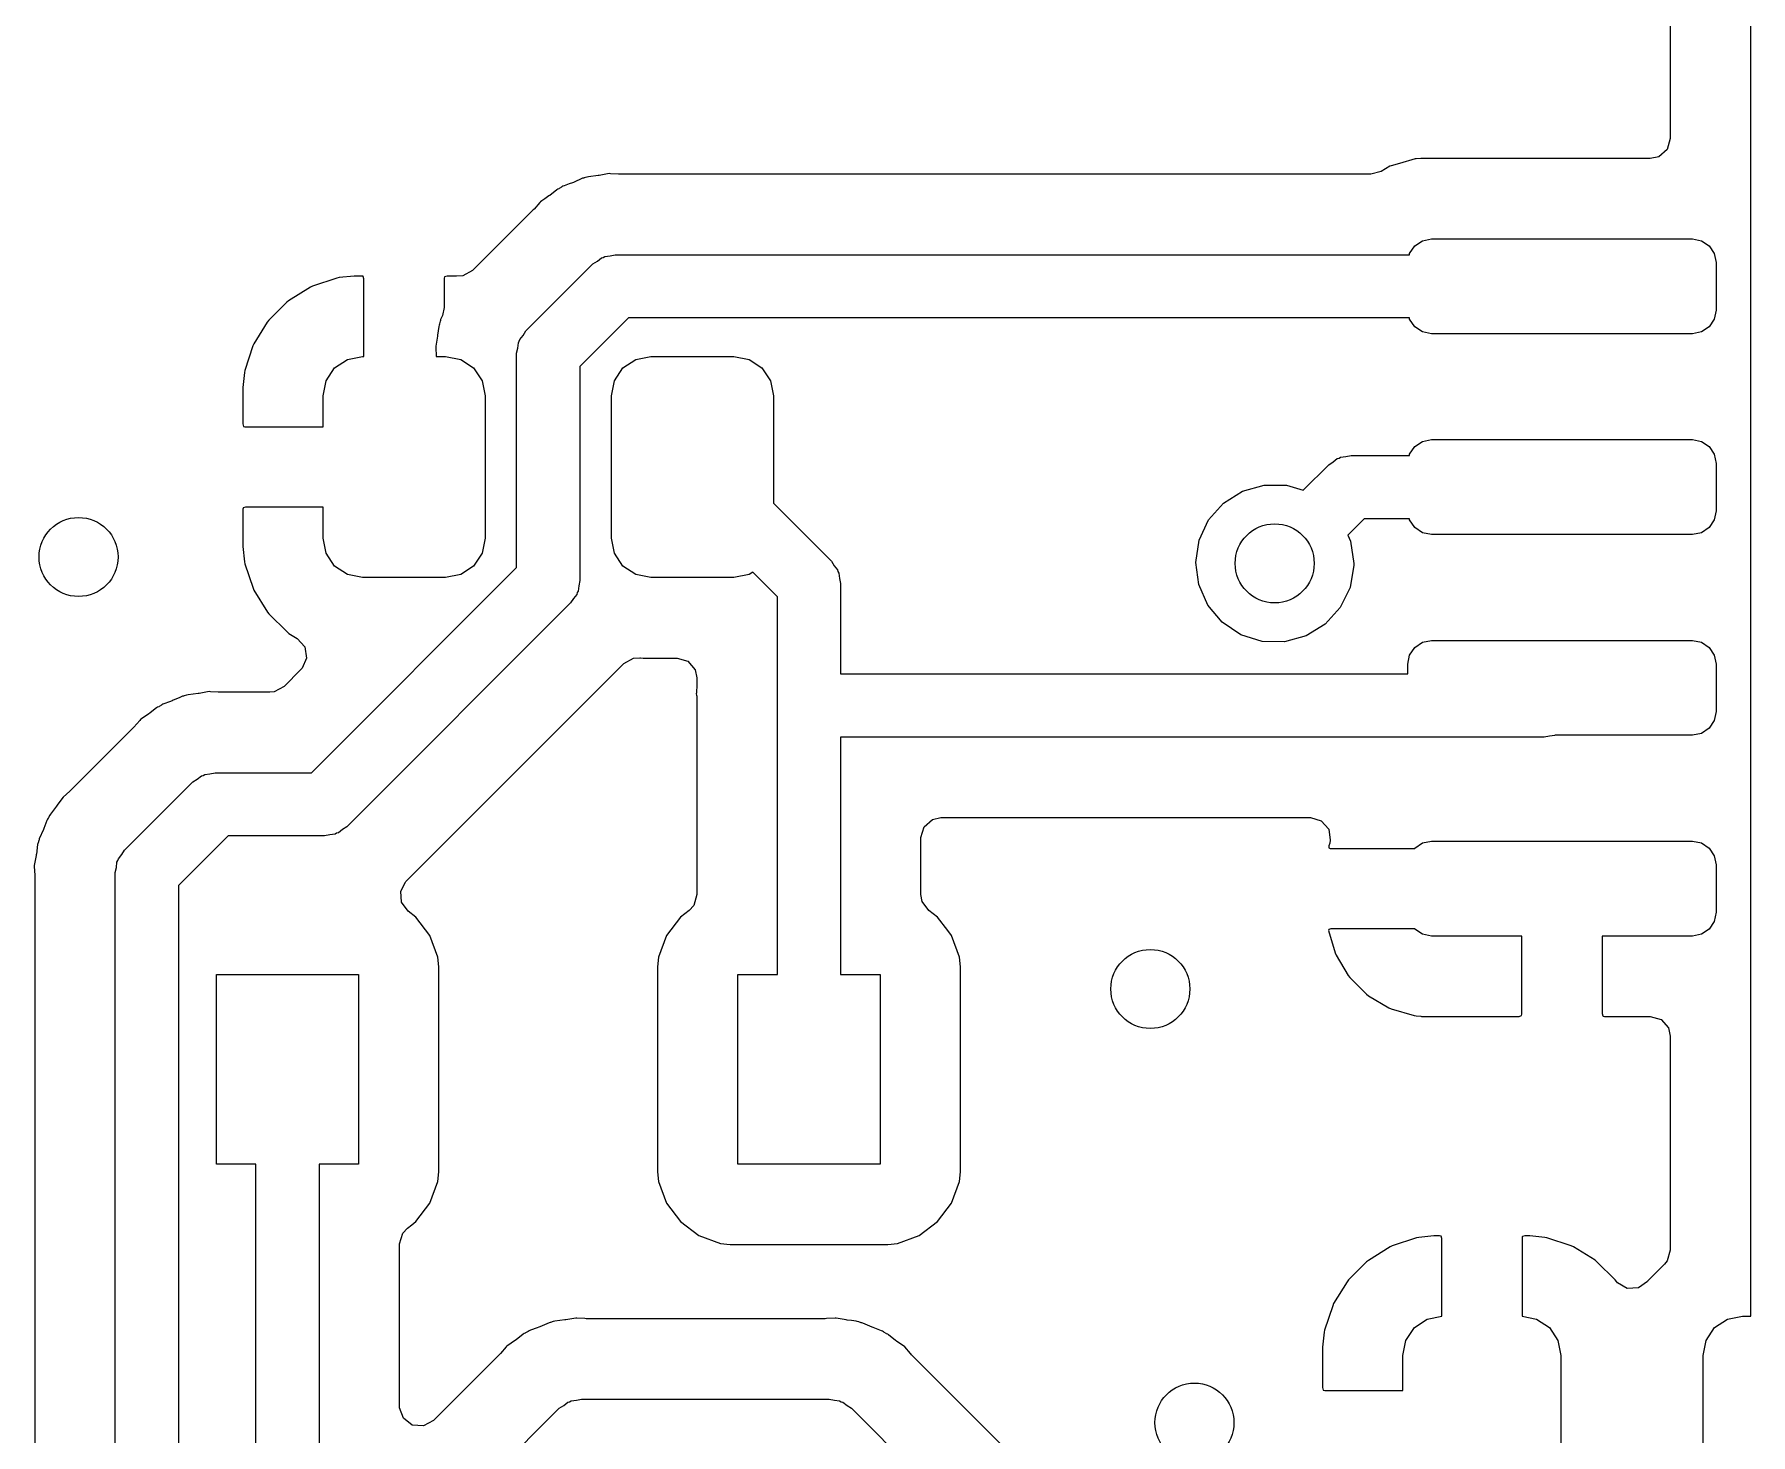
# Model space of a CAD drawing. Extents: x 63 to 234, y -148 to -41.
# Drawn here: x 169.47 to 180.33, y -81.31 to -72.45 of the extents above; entities that cross this region are included whole.
import ezdxf

# ---------------------------------------------------------------- set-up
doc = ezdxf.new("R2010")
doc.units = 0
doc.layers.add('BLACK', color=7, linetype='CONTINUOUS')

msp = doc.modelspace()

# ---------------------------------------------------------------- linework, layer by layer
at = {"layer": 'BLACK', "linetype": 'CONTINUOUS'}
for p, q in [((180.329, -80.555), (180.329, -69.559)), ((179.82, -69.9761), (179.82, -73.1065)), ((179.8, -73.1746), (179.747, -73.2211)), ((179.82, -73.1065), (179.8, -73.1746)), ((178.046, -73.2819), (177.99, -73.315)), ((178.054, -73.2796), (178.046, -73.2819)), ((178.106, -73.2645), (178.054, -73.2796)), ((178.054, -73.2796), (178.054, -73.2796)), ((178.206, -73.2354), (178.106, -73.2645)), ((178.213, -73.2349), (178.206, -73.2354)), ((178.241, -73.2327), (178.213, -73.2349)), ((178.213, -73.2349), (178.213, -73.2349)), ((178.243, -73.2325), (178.241, -73.2327)), ((178.241, -73.2327), (178.241, -73.2327)), ((179.694, -73.2325), (178.243, -73.2325)), ((179.747, -73.2211), (179.694, -73.2325)), ((172.804, -73.4141), (172.79, -73.4223)), ((172.807, -73.4128), (172.804, -73.4141)), ((172.813, -73.4085), (172.807, -73.4128)), ((172.82, -73.4058), (172.813, -73.4085)), ((172.853, -73.3936), (172.82, -73.4058)), ((172.82, -73.4058), (172.82, -73.4058)), ((172.873, -73.3859), (172.853, -73.3936)), ((172.879, -73.3834), (172.873, -73.3859)), ((172.937, -73.3578), (172.879, -73.3834)), ((172.945, -73.3565), (172.937, -73.3578)), ((172.947, -73.3557), (172.945, -73.3565)), ((172.964, -73.3512), (172.947, -73.3557)), ((172.966, -73.3506), (172.964, -73.3512)), ((172.974, -73.3479), (172.966, -73.3506)), ((173.037, -73.3402), (172.974, -73.3479)), ((173.043, -73.3393), (173.037, -73.3402)), ((173.106, -73.3283), (173.043, -73.3393)), ((173.114, -73.3288), (173.106, -73.3283)), ((173.164, -73.3322), (173.114, -73.3288)), ((173.114, -73.3288), (173.114, -73.3288)), ((173.173, -73.3325), (173.164, -73.3322)), ((177.926, -73.3325), (173.173, -73.3325)), ((177.99, -73.315), (177.926, -73.3325)), ((172.667, -73.5113), (172.63, -73.5522)), ((172.672, -73.5056), (172.667, -73.5113)), ((172.667, -73.5113), (172.667, -73.5113)), ((172.679, -73.5008), (172.672, -73.5056)), ((172.698, -73.4875), (172.679, -73.5008)), ((172.724, -73.4695), (172.698, -73.4875)), ((172.73, -73.4656), (172.724, -73.4695)), ((172.774, -73.4313), (172.73, -73.4656)), ((172.78, -73.4267), (172.774, -73.4313)), ((172.774, -73.4313), (172.774, -73.4313)), ((172.787, -73.4236), (172.78, -73.4267)), ((172.79, -73.4223), (172.787, -73.4236)), ((172.625, -73.5574), (172.241, -73.9417)), ((172.63, -73.5522), (172.625, -73.5574)), ((178.253, -73.7524), (178.31, -73.741)), ((178.31, -73.741), (179.96, -73.741)), ((179.96, -73.741), (180.017, -73.7524)), ((173.068, -73.8582), (173.078, -73.8521)), ((173.078, -73.8521), (173.111, -73.8484)), ((173.111, -73.8484), (173.144, -73.841)), ((173.144, -73.841), (178.17, -73.841)), ((178.17, -73.841), (178.171, -73.8336)), ((178.171, -73.8336), (178.204, -73.7849)), ((178.204, -73.7849), (178.253, -73.7524)), ((180.017, -73.7524), (180.066, -73.7849)), ((180.066, -73.7849), (180.099, -73.8336)), ((180.099, -73.8336), (180.11, -73.891)), ((172.241, -73.9417), (172.179, -73.9757)), ((172.579, -74.3233), (173.003, -73.8993)), ((173.003, -73.8993), (173.031, -73.8816)), ((173.031, -73.8816), (173.057, -73.8608)), ((173.057, -73.8608), (173.068, -73.8582)), ((180.11, -73.891), (180.11, -74.191)), ((171.215, -74.0468), (171.077, -74.1321)), ((171.228, -74.0406), (171.215, -74.0468)), ((171.382, -73.9891), (171.228, -74.0406)), ((171.396, -73.9863), (171.382, -73.9891)), ((171.491, -73.9763), (171.396, -73.9863)), ((171.498, -73.976), (171.491, -73.9763)), ((171.54, -73.976), (171.498, -73.976)), ((171.548, -73.9777), (171.54, -73.976)), ((171.549, -73.9789), (171.548, -73.9777)), ((171.553, -73.9941), (171.549, -73.9789)), ((171.553, -74.484), (171.553, -73.9941)), ((172.063, -73.9819), (172.061, -73.9895)), ((172.061, -73.9895), (172.061, -74.1743)), ((172.064, -73.9805), (172.063, -73.9819)), ((172.08, -73.976), (172.064, -73.9805)), ((172.117, -73.976), (172.08, -73.976)), ((172.124, -73.9763), (172.117, -73.976)), ((172.139, -73.9779), (172.124, -73.9763)), ((172.179, -73.9757), (172.139, -73.9779)), ((171.066, -74.1411), (170.951, -74.2558)), ((171.077, -74.1321), (171.066, -74.1411)), ((172.061, -74.1743), (172.05, -74.2261)), ((170.942, -74.2672), (170.857, -74.4052)), ((170.951, -74.2558), (170.942, -74.2672)), ((172.029, -74.2873), (172.028, -74.2948)), ((172.031, -74.2802), (172.029, -74.2873)), ((172.032, -74.2776), (172.031, -74.2802)), ((172.037, -74.2613), (172.032, -74.2776)), ((172.038, -74.2588), (172.037, -74.2613)), ((172.039, -74.2513), (172.038, -74.2588)), ((172.043, -74.2423), (172.039, -74.2513)), ((172.05, -74.2261), (172.043, -74.2423)), ((173.227, -74.241), (172.92, -74.5476)), ((178.17, -74.241), (173.227, -74.241)), ((178.171, -74.2484), (178.17, -74.241)), ((178.204, -74.2971), (178.171, -74.2484)), ((180.099, -74.2484), (180.066, -74.2971)), ((180.11, -74.191), (180.099, -74.2484)), ((172.019, -74.3571), (172.008, -74.4199)), ((172.02, -74.3506), (172.019, -74.3571)), ((172.028, -74.2948), (172.02, -74.3506)), ((172.028, -74.2948), (172.028, -74.2948)), ((172.531, -74.3987), (172.537, -74.3889)), ((172.537, -74.3889), (172.54, -74.3777)), ((172.54, -74.3777), (172.561, -74.3516)), ((172.561, -74.3516), (172.579, -74.3233)), ((178.253, -74.3296), (178.204, -74.2971)), ((178.31, -74.341), (178.253, -74.3296)), ((179.96, -74.341), (178.31, -74.341)), ((180.017, -74.3296), (179.96, -74.341)), ((180.066, -74.2971), (180.017, -74.3296)), ((170.851, -74.4184), (170.8, -74.5727)), ((170.857, -74.4052), (170.851, -74.4184)), ((171.368, -74.5572), (171.449, -74.503)), ((171.449, -74.503), (171.545, -74.484)), ((171.545, -74.484), (171.553, -74.484)), ((172.008, -74.4199), (172.008, -74.4275)), ((172.008, -74.4275), (172.008, -74.4275)), ((172.008, -74.4275), (172.011, -74.4822)), ((172.011, -74.4822), (172.011, -74.484)), ((172.011, -74.484), (172.07, -74.484)), ((172.07, -74.484), (172.166, -74.503)), ((172.166, -74.503), (172.247, -74.5572)), ((172.52, -74.4644), (172.527, -74.4319)), ((172.52, -75.8197), (172.52, -74.4644)), ((172.527, -74.4319), (172.531, -74.3987)), ((173.193, -74.5572), (173.274, -74.503)), ((173.274, -74.503), (173.37, -74.484)), ((173.37, -74.484), (173.895, -74.484)), ((173.895, -74.484), (173.991, -74.503)), ((173.991, -74.503), (174.072, -74.5572)), ((170.797, -74.5861), (170.787, -74.6804)), ((170.8, -74.5727), (170.797, -74.5861)), ((171.314, -74.6383), (171.368, -74.5572)), ((172.247, -74.5572), (172.301, -74.6383)), ((172.92, -74.5476), (172.92, -75.9029)), ((173.139, -74.6383), (173.193, -74.5572)), ((174.072, -74.5572), (174.126, -74.6383)), ((170.787, -74.6804), (170.787, -74.6869)), ((170.787, -74.6869), (170.787, -74.9119)), ((171.295, -74.734), (171.314, -74.6383)), ((172.301, -74.6383), (172.32, -74.734)), ((173.12, -74.734), (173.139, -74.6383)), ((174.126, -74.6383), (174.145, -74.734)), ((171.295, -74.93), (171.295, -74.734)), ((172.32, -74.734), (172.32, -75.634)), ((173.12, -75.634), (173.12, -74.734)), ((174.145, -74.734), (174.145, -75.4137)), ((170.787, -74.9119), (170.791, -74.9271)), ((170.791, -74.9271), (170.793, -74.9283)), ((170.793, -74.9283), (170.801, -74.93)), ((170.801, -74.93), (171.295, -74.93)), ((178.204, -75.0549), (178.253, -75.0224)), ((178.253, -75.0224), (178.31, -75.011)), ((178.31, -75.011), (179.96, -75.011)), ((179.96, -75.011), (180.017, -75.0224)), ((180.017, -75.0224), (180.066, -75.0549)), ((177.659, -75.1693), (177.687, -75.1516)), ((177.687, -75.1516), (177.713, -75.1308)), ((177.713, -75.1308), (177.724, -75.1282)), ((177.724, -75.1282), (177.734, -75.1221)), ((177.734, -75.1221), (177.767, -75.1184)), ((177.767, -75.1184), (177.8, -75.111)), ((177.8, -75.111), (178.17, -75.111)), ((178.17, -75.111), (178.171, -75.1036)), ((178.171, -75.1036), (178.204, -75.0549)), ((180.066, -75.0549), (180.099, -75.1036)), ((180.099, -75.1036), (180.11, -75.161)), ((177.497, -75.3308), (177.659, -75.1693)), ((180.11, -75.161), (180.11, -75.461)), ((176.993, -75.4128), (177.113, -75.3372)), ((177.113, -75.3372), (177.25, -75.2982)), ((177.25, -75.2982), (177.391, -75.2991)), ((177.391, -75.2991), (177.497, -75.3308)), ((170.789, -75.4439), (170.787, -75.4515)), ((170.787, -75.4515), (170.787, -75.6811)), ((170.79, -75.4425), (170.789, -75.4439)), ((170.805, -75.438), (170.79, -75.4425)), ((171.295, -75.438), (170.805, -75.438)), ((171.295, -75.634), (171.295, -75.438)), ((174.145, -75.4137), (174.512, -75.7803)), ((176.899, -75.5191), (176.993, -75.4128)), ((180.11, -75.461), (180.099, -75.5184)), ((176.839, -75.6474), (176.899, -75.5191)), ((177.883, -75.511), (177.78, -75.6143)), ((178.17, -75.511), (177.883, -75.511)), ((178.171, -75.5184), (178.17, -75.511)), ((178.204, -75.5671), (178.171, -75.5184)), ((178.253, -75.5996), (178.204, -75.5671)), ((180.066, -75.5671), (180.017, -75.5996)), ((180.099, -75.5184), (180.066, -75.5671)), ((170.787, -75.6811), (170.787, -75.6876)), ((170.787, -75.6876), (170.797, -75.7832)), ((171.314, -75.7297), (171.295, -75.634)), ((172.32, -75.634), (172.301, -75.7297)), ((173.139, -75.7297), (173.12, -75.634)), ((176.817, -75.7875), (176.839, -75.6474)), ((177.78, -75.6143), (177.797, -75.6533)), ((177.797, -75.6533), (177.817, -75.7936)), ((178.31, -75.611), (178.253, -75.5996)), ((179.96, -75.611), (178.31, -75.611)), ((180.017, -75.5996), (179.96, -75.611)), ((170.797, -75.7832), (170.8, -75.7966)), ((170.8, -75.7966), (170.852, -75.9508)), ((171.368, -75.8108), (171.314, -75.7297)), ((172.301, -75.7297), (172.247, -75.8108)), ((173.193, -75.8108), (173.139, -75.7297)), ((174.512, -75.7803), (174.529, -75.8086)), ((174.529, -75.8086), (174.55, -75.8348)), ((176.836, -75.9281), (176.817, -75.7875)), ((177.817, -75.8058), (177.794, -75.9456)), ((177.817, -75.7936), (177.817, -75.8058)), ((171.222, -77.1176), (172.52, -75.8197)), ((171.449, -75.865), (171.368, -75.8108)), ((171.545, -75.884), (171.449, -75.865)), ((172.07, -75.884), (171.545, -75.884)), ((172.166, -75.865), (172.07, -75.884)), ((172.247, -75.8108), (172.166, -75.865)), ((172.92, -75.9029), (172.913, -75.9354)), ((173.274, -75.865), (173.193, -75.8108)), ((173.37, -75.884), (173.274, -75.865)), ((173.895, -75.884), (173.37, -75.884)), ((173.991, -75.865), (173.895, -75.884)), ((174.015, -75.849), (173.991, -75.865)), ((174.17, -76.0043), (174.015, -75.849)), ((174.55, -75.8348), (174.553, -75.846)), ((174.553, -75.846), (174.559, -75.8557)), ((174.559, -75.8557), (174.563, -75.8889)), ((174.563, -75.8889), (174.57, -75.9215)), ((170.852, -75.9508), (170.858, -75.964)), ((170.858, -75.964), (170.943, -76.1018)), ((172.879, -76.0157), (172.861, -76.044)), ((172.9, -75.9896), (172.879, -76.0157)), ((172.903, -75.9784), (172.9, -75.9896)), ((172.909, -75.9686), (172.903, -75.9784)), ((172.913, -75.9354), (172.909, -75.9686)), ((174.17, -78.394), (174.17, -76.0043)), ((174.57, -75.9215), (174.57, -76.4931)), ((176.893, -76.0578), (176.836, -75.9281)), ((177.794, -75.9456), (177.732, -76.0732)), ((170.943, -76.1018), (170.952, -76.1132)), ((170.952, -76.1132), (171.067, -76.2277)), ((172.861, -76.044), (171.446, -77.4593)), ((176.984, -76.1663), (176.893, -76.0578)), ((177.732, -76.0732), (177.637, -76.1783)), ((171.067, -76.2277), (171.078, -76.2368)), ((171.078, -76.2368), (171.132, -76.2696)), ((177.102, -76.2449), (176.984, -76.1663)), ((177.637, -76.1783), (177.516, -76.2525)), ((171.132, -76.2696), (171.179, -76.3224)), ((171.179, -76.3224), (171.191, -76.3925)), ((177.237, -76.2872), (177.102, -76.2449)), ((177.379, -76.2898), (177.237, -76.2872)), ((177.516, -76.2525), (177.379, -76.2898)), ((178.171, -76.3736), (178.204, -76.3249)), ((178.204, -76.3249), (178.253, -76.2924)), ((178.253, -76.2924), (178.31, -76.281)), ((178.31, -76.281), (179.96, -76.281)), ((179.96, -76.281), (180.017, -76.2924)), ((180.017, -76.2924), (180.066, -76.3249)), ((180.066, -76.3249), (180.099, -76.3736)), ((171.162, -76.4576), (171.155, -76.466)), ((171.191, -76.3925), (171.162, -76.4576)), ((171.823, -77.8012), (173.198, -76.4267)), ((173.198, -76.4267), (173.26, -76.3927)), ((173.26, -76.3927), (173.3, -76.3905)), ((173.3, -76.3905), (173.304, -76.3909)), ((173.304, -76.3909), (173.32, -76.3925)), ((173.32, -76.3925), (173.535, -76.3925)), ((173.535, -76.3925), (173.604, -76.4125)), ((173.604, -76.4125), (173.65, -76.4662)), ((178.16, -76.431), (178.171, -76.3736)), ((178.16, -76.4931), (178.16, -76.431)), ((180.099, -76.3736), (180.11, -76.431)), ((180.11, -76.431), (180.11, -76.731)), ((171.155, -76.466), (171.048, -76.5722)), ((173.65, -76.4662), (173.661, -76.5185)), ((173.661, -76.5617), (173.658, -76.6118)), ((173.661, -76.5185), (173.661, -76.5531)), ((173.661, -76.5531), (173.661, -76.5617)), ((174.57, -76.4931), (178.16, -76.4931)), ((170.33, -76.6667), (170.281, -76.6851)), ((170.341, -76.6625), (170.33, -76.6667)), ((170.347, -76.66), (170.341, -76.6625)), ((170.385, -76.6436), (170.347, -76.66)), ((170.406, -76.6344), (170.385, -76.6436)), ((170.413, -76.6331), (170.406, -76.6344)), ((170.416, -76.6323), (170.413, -76.6331)), ((170.432, -76.6278), (170.416, -76.6323)), ((170.434, -76.6272), (170.432, -76.6278)), ((170.442, -76.6245), (170.434, -76.6272)), ((170.505, -76.6168), (170.442, -76.6245)), ((170.511, -76.6159), (170.505, -76.6168)), ((170.574, -76.6049), (170.511, -76.6159)), ((170.582, -76.6054), (170.574, -76.6049)), ((170.632, -76.6088), (170.582, -76.6054)), ((170.582, -76.6054), (170.582, -76.6054)), ((170.641, -76.6091), (170.632, -76.6088)), ((170.959, -76.6091), (170.641, -76.6091)), ((170.986, -76.6062), (170.959, -76.6091)), ((171.048, -76.5722), (170.986, -76.6062)), ((173.658, -76.6118), (173.657, -76.6194)), ((173.657, -76.6194), (173.659, -76.6268)), ((173.658, -76.6118), (173.658, -76.6118)), ((173.659, -76.6268), (173.659, -76.6268)), ((173.659, -76.6268), (173.66, -76.6328)), ((173.66, -76.6328), (173.661, -76.6545)), ((173.661, -76.6545), (173.661, -77.8892)), ((170.14, -76.7822), (170.135, -76.7879)), ((170.146, -76.7779), (170.14, -76.7822)), ((170.192, -76.7461), (170.146, -76.7779)), ((170.146, -76.7779), (170.146, -76.7779)), ((170.198, -76.7422), (170.192, -76.7461)), ((170.212, -76.7313), (170.198, -76.7422)), ((170.242, -76.7079), (170.212, -76.7313)), ((170.248, -76.7033), (170.242, -76.7079)), ((170.242, -76.7079), (170.242, -76.7079)), ((170.255, -76.7002), (170.248, -76.7033)), ((170.258, -76.6989), (170.255, -76.7002)), ((170.273, -76.6907), (170.258, -76.6989)), ((170.275, -76.6894), (170.273, -76.6907)), ((170.281, -76.6851), (170.275, -76.6894)), ((180.11, -76.731), (180.099, -76.7884)), ((170.093, -76.834), (169.699, -77.2279)), ((170.098, -76.8288), (170.093, -76.834)), ((170.135, -76.7879), (170.098, -76.8288)), ((170.135, -76.7879), (170.135, -76.7879)), ((179.023, -76.8931), (174.57, -76.8931)), ((174.57, -76.8931), (174.57, -78.394)), ((179.055, -76.8857), (179.023, -76.8931)), ((179.089, -76.882), (179.055, -76.8857)), ((179.09, -76.881), (179.089, -76.882)), ((179.96, -76.881), (179.09, -76.881)), ((180.017, -76.8696), (179.96, -76.881)), ((180.066, -76.8371), (180.017, -76.8696)), ((180.099, -76.7884), (180.066, -76.8371)), ((170.039, -77.608), (170.471, -77.1759)), ((170.471, -77.1759), (170.499, -77.1582)), ((170.499, -77.1582), (170.525, -77.1374)), ((170.525, -77.1374), (170.536, -77.1348)), ((170.536, -77.1348), (170.546, -77.1287)), ((170.546, -77.1287), (170.579, -77.125)), ((170.579, -77.125), (170.612, -77.1176)), ((170.612, -77.1176), (171.222, -77.1176)), ((169.609, -77.3294), (169.57, -77.3797)), ((169.613, -77.3241), (169.609, -77.3294)), ((169.629, -77.301), (169.613, -77.3241)), ((169.65, -77.2718), (169.629, -77.301)), ((169.693, -77.2338), (169.65, -77.2718)), ((169.699, -77.2279), (169.693, -77.2338)), ((169.548, -77.4192), (169.528, -77.4717)), ((169.551, -77.4121), (169.548, -77.4192)), ((169.548, -77.4192), (169.548, -77.4192)), ((169.555, -77.4059), (169.551, -77.4121)), ((169.557, -77.4036), (169.555, -77.4059)), ((169.565, -77.3889), (169.557, -77.4036)), ((169.566, -77.3866), (169.565, -77.3889)), ((169.57, -77.3797), (169.566, -77.3866)), ((175.099, -77.4595), (175.152, -77.413)), ((175.152, -77.413), (175.204, -77.4016)), ((175.204, -77.4016), (177.544, -77.4016)), ((177.544, -77.4016), (177.612, -77.4216)), ((177.612, -77.4216), (177.659, -77.4753)), ((169.497, -77.546), (169.492, -77.5622)), ((169.498, -77.5434), (169.497, -77.546)), ((169.499, -77.536), (169.498, -77.5434)), ((169.525, -77.4777), (169.499, -77.536)), ((169.528, -77.4717), (169.525, -77.4777)), ((170.695, -77.5176), (170.38, -77.8322)), ((171.305, -77.5176), (170.695, -77.5176)), ((171.338, -77.5102), (171.305, -77.5176)), ((171.371, -77.5065), (171.338, -77.5102)), ((171.38, -77.5004), (171.371, -77.5065)), ((171.392, -77.4978), (171.38, -77.5004)), ((171.418, -77.477), (171.392, -77.4978)), ((171.446, -77.4593), (171.418, -77.477)), ((175.078, -77.5276), (175.099, -77.4595)), ((175.078, -77.8892), (175.078, -77.5276)), ((177.659, -77.4753), (177.669, -77.5455)), ((177.669, -77.5455), (177.665, -77.5628)), ((169.479, -77.6418), (169.468, -77.7046)), ((169.48, -77.6353), (169.479, -77.6418)), ((169.481, -77.6341), (169.48, -77.6353)), ((169.489, -77.5719), (169.481, -77.6341)), ((169.491, -77.5648), (169.489, -77.5719)), ((169.492, -77.5622), (169.491, -77.5648)), ((170, -77.6624), (170.021, -77.6363)), ((170.021, -77.6363), (170.039, -77.608)), ((177.665, -77.5628), (177.66, -77.5796)), ((177.66, -77.5796), (177.66, -77.5937)), ((177.66, -77.5937), (177.667, -77.597)), ((177.667, -77.597), (178.203, -77.597)), ((178.203, -77.597), (178.204, -77.5949)), ((178.204, -77.5949), (178.253, -77.5624)), ((178.253, -77.5624), (178.31, -77.551)), ((178.31, -77.551), (179.96, -77.551)), ((179.96, -77.551), (180.017, -77.5624)), ((180.017, -77.5624), (180.066, -77.5949)), ((180.066, -77.5949), (180.099, -77.6436)), ((180.099, -77.6436), (180.11, -77.701)), ((169.468, -77.7046), (169.468, -77.7122)), ((169.468, -77.7122), (169.468, -77.7122)), ((169.468, -77.7122), (169.471, -77.7668)), ((169.98, -77.7491), (169.987, -77.7165)), ((169.98, -84.7325), (169.98, -77.7491)), ((169.987, -77.7165), (169.991, -77.6833)), ((169.991, -77.6833), (169.997, -77.6736)), ((169.997, -77.6736), (170, -77.6624)), ((180.11, -77.701), (180.11, -78.001)), ((169.471, -77.7668), (169.471, -77.774)), ((169.471, -77.774), (169.471, -84.7036)), ((170.38, -77.8322), (170.38, -84.6497)), ((171.787, -77.8663), (171.816, -77.8094)), ((171.792, -77.9372), (171.787, -77.8663)), ((171.816, -77.8094), (171.818, -77.8064)), ((171.818, -77.8064), (171.823, -77.8012)), ((171.834, -77.994), (171.792, -77.9372)), ((173.641, -77.9573), (173.611, -77.99)), ((173.661, -77.8892), (173.641, -77.9573)), ((175.086, -77.9332), (175.078, -77.8892)), ((175.129, -77.99), (175.086, -77.9332)), ((171.883, -78.0307), (171.834, -77.994)), ((171.971, -78.1473), (171.883, -78.0307)), ((173.557, -78.0307), (173.469, -78.1473)), ((173.611, -77.99), (173.557, -78.0307)), ((175.183, -78.0307), (175.129, -77.99)), ((175.248, -78.1169), (175.183, -78.0307)), ((180.099, -78.0584), (180.066, -78.1071)), ((180.11, -78.001), (180.099, -78.0584)), ((172.022, -78.2837), (171.971, -78.1473)), ((173.469, -78.1473), (173.418, -78.2837)), ((175.271, -78.1473), (175.248, -78.1169)), ((175.322, -78.2837), (175.271, -78.1473)), ((177.66, -78.109), (177.658, -78.1169)), ((177.658, -78.1169), (177.699, -78.2568)), ((177.673, -78.105), (177.66, -78.109)), ((178.203, -78.105), (177.673, -78.105)), ((178.204, -78.1071), (178.203, -78.105)), ((178.253, -78.1396), (178.204, -78.1071)), ((178.31, -78.151), (178.253, -78.1396)), ((178.881, -78.151), (178.31, -78.151)), ((178.881, -78.6455), (178.881, -78.151)), ((179.96, -78.151), (179.389, -78.151)), ((179.389, -78.151), (179.389, -78.6409)), ((180.017, -78.1396), (179.96, -78.151)), ((180.066, -78.1071), (180.017, -78.1396)), ((172.028, -78.3459), (172.022, -78.2837)), ((173.418, -78.2837), (173.411, -78.3459)), ((175.328, -78.3459), (175.322, -78.2837)), ((177.699, -78.2568), (177.705, -78.2712)), ((177.705, -78.2712), (177.782, -78.4007)), ((170.62, -79.594), (170.62, -78.394)), ((170.62, -78.394), (171.52, -78.394)), ((171.52, -78.394), (171.52, -79.594)), ((172.028, -79.6421), (172.028, -78.3459)), ((173.411, -78.3459), (173.411, -79.6421)), ((173.92, -79.594), (173.92, -78.394)), ((173.92, -78.394), (174.17, -78.394)), ((174.57, -78.394), (174.82, -78.394)), ((174.82, -78.394), (174.82, -79.594)), ((175.328, -79.6421), (175.328, -78.3459)), ((177.782, -78.4007), (177.792, -78.4131)), ((177.792, -78.4131), (177.898, -78.5194)), ((177.898, -78.5194), (177.91, -78.5291)), ((177.91, -78.5291), (178.04, -78.6056)), ((178.04, -78.6056), (178.054, -78.6119)), ((178.054, -78.6119), (178.2, -78.6543)), ((178.2, -78.6543), (178.213, -78.6566)), ((178.213, -78.6566), (178.241, -78.6588)), ((178.241, -78.6588), (178.246, -78.659)), ((178.246, -78.659), (178.863, -78.659)), ((178.863, -78.659), (178.878, -78.6545)), ((178.878, -78.6545), (178.879, -78.6531)), ((178.879, -78.6531), (178.881, -78.6455)), ((179.389, -78.6409), (179.393, -78.6561)), ((179.393, -78.6561), (179.395, -78.6573)), ((179.395, -78.6573), (179.403, -78.659)), ((179.403, -78.659), (179.694, -78.659)), ((179.694, -78.659), (179.762, -78.679)), ((179.762, -78.679), (179.809, -78.7327)), ((179.809, -78.7327), (179.82, -78.785)), ((179.82, -78.785), (179.82, -80.1377)), ((170.87, -79.594), (170.62, -79.594)), ((170.87, -82.3205), (170.87, -79.594)), ((171.52, -79.594), (171.27, -79.594)), ((171.27, -79.594), (171.27, -82.2377)), ((174.82, -79.594), (173.92, -79.594)), ((171.971, -79.8407), (172.022, -79.7043)), ((172.022, -79.7043), (172.028, -79.6421)), ((173.411, -79.6421), (173.418, -79.7043)), ((173.418, -79.7043), (173.469, -79.8407)), ((175.271, -79.8407), (175.322, -79.7043)), ((175.322, -79.7043), (175.328, -79.6421)), ((171.883, -79.9573), (171.971, -79.8407)), ((173.469, -79.8407), (173.557, -79.9573)), ((175.183, -79.9573), (175.271, -79.8407)), ((171.778, -80.0988), (171.799, -80.0307)), ((171.799, -80.0307), (171.829, -79.998)), ((171.829, -79.998), (171.856, -79.9774)), ((171.856, -79.9774), (171.883, -79.9573)), ((173.557, -79.9573), (173.673, -80.0446)), ((173.673, -80.0446), (173.81, -80.0957)), ((174.93, -80.0957), (175.067, -80.0446)), ((175.067, -80.0446), (175.183, -79.9573)), ((171.778, -81.1263), (171.778, -80.0988)), ((173.81, -80.0957), (173.872, -80.1025)), ((173.872, -80.1025), (174.868, -80.1025)), ((174.868, -80.1025), (174.93, -80.0957)), ((178.048, -80.1178), (177.91, -80.2031)), ((178.061, -80.1116), (178.048, -80.1178)), ((178.215, -80.0601), (178.061, -80.1116)), ((178.229, -80.0573), (178.215, -80.0601)), ((178.324, -80.0473), (178.229, -80.0573)), ((178.331, -80.047), (178.324, -80.0473)), ((178.36, -80.047), (178.331, -80.047)), ((178.368, -80.0487), (178.36, -80.047)), ((178.37, -80.0499), (178.368, -80.0487)), ((178.374, -80.0651), (178.37, -80.0499)), ((178.374, -80.5558), (178.374, -80.0651)), ((178.884, -80.0529), (178.882, -80.0605)), ((178.882, -80.0605), (178.882, -80.5558)), ((178.885, -80.0515), (178.884, -80.0529)), ((178.9, -80.047), (178.885, -80.0515)), ((178.925, -80.047), (178.9, -80.047)), ((178.932, -80.0473), (178.925, -80.047)), ((179.026, -80.057), (178.932, -80.0473)), ((179.039, -80.0599), (179.026, -80.057)), ((179.194, -80.111), (179.039, -80.0599)), ((179.207, -80.1172), (179.194, -80.111)), ((179.345, -80.2022), (179.207, -80.1172)), ((179.82, -80.1377), (179.8, -80.2058)), ((177.899, -80.2121), (177.784, -80.3268)), ((177.91, -80.2031), (177.899, -80.2121)), ((179.356, -80.2113), (179.345, -80.2022)), ((179.471, -80.3258), (179.356, -80.2113)), ((179.783, -80.2267), (179.744, -80.2662)), ((179.8, -80.2058), (179.783, -80.2267)), ((177.775, -80.3382), (177.69, -80.4762)), ((177.784, -80.3268), (177.775, -80.3382)), ((179.479, -80.3359), (179.471, -80.3258)), ((179.486, -80.3444), (179.479, -80.3359)), ((179.548, -80.3801), (179.486, -80.3444)), ((179.676, -80.3362), (179.619, -80.3768)), ((179.679, -80.3317), (179.676, -80.3362)), ((179.744, -80.2662), (179.679, -80.3317)), ((177.69, -80.4762), (177.684, -80.4894)), ((179.619, -80.3768), (179.548, -80.3801)), ((172.761, -80.5869), (172.754, -80.5896)), ((172.824, -80.5792), (172.761, -80.5869)), ((172.831, -80.5783), (172.824, -80.5792)), ((172.894, -80.5673), (172.831, -80.5783)), ((172.901, -80.5678), (172.894, -80.5673)), ((172.951, -80.5712), (172.901, -80.5678)), ((172.901, -80.5678), (172.901, -80.5678)), ((172.96, -80.5715), (172.951, -80.5712)), ((174.473, -80.5715), (172.96, -80.5715)), ((174.481, -80.5713), (174.473, -80.5715)), ((174.535, -80.5681), (174.481, -80.5713)), ((174.543, -80.5677), (174.535, -80.5681)), ((174.535, -80.5681), (174.535, -80.5681)), ((174.606, -80.5793), (174.543, -80.5677)), ((174.612, -80.5804), (174.606, -80.5793)), ((174.638, -80.5838), (174.612, -80.5804)), ((174.668, -80.5877), (174.638, -80.5838)), ((174.675, -80.5887), (174.668, -80.5877)), ((174.668, -80.5877), (174.668, -80.5877)), ((177.684, -80.4894), (177.633, -80.6437)), ((178.201, -80.6282), (178.282, -80.574)), ((178.282, -80.574), (178.374, -80.5558)), ((178.882, -80.5558), (178.974, -80.574)), ((178.974, -80.574), (179.055, -80.6282)), ((180.101, -80.6282), (180.182, -80.574)), ((180.182, -80.574), (180.278, -80.555)), ((180.278, -80.555), (180.329, -80.555)), ((172.562, -80.6703), (172.517, -80.7046)), ((172.568, -80.6657), (172.562, -80.6703)), ((172.562, -80.6703), (172.562, -80.6703)), ((172.575, -80.6626), (172.568, -80.6657)), ((172.577, -80.6613), (172.575, -80.6626)), ((172.592, -80.6531), (172.577, -80.6613)), ((172.594, -80.6518), (172.592, -80.6531)), ((172.6, -80.6475), (172.594, -80.6518)), ((172.607, -80.6448), (172.6, -80.6475)), ((172.649, -80.6291), (172.607, -80.6448)), ((172.607, -80.6448), (172.607, -80.6448)), ((172.66, -80.6249), (172.649, -80.6291)), ((172.666, -80.6224), (172.66, -80.6249)), ((172.725, -80.5968), (172.666, -80.6224)), ((172.732, -80.5955), (172.725, -80.5968)), ((172.735, -80.5947), (172.732, -80.5955)), ((172.751, -80.5902), (172.735, -80.5947)), ((172.754, -80.5896), (172.751, -80.5902)), ((174.683, -80.5915), (174.675, -80.5887)), ((174.685, -80.5921), (174.683, -80.5915)), ((174.701, -80.5968), (174.685, -80.5921)), ((174.704, -80.5976), (174.701, -80.5968)), ((174.711, -80.599), (174.704, -80.5976)), ((174.77, -80.6252), (174.711, -80.599)), ((174.776, -80.6278), (174.77, -80.6252)), ((174.828, -80.6482), (174.776, -80.6278)), ((174.835, -80.651), (174.828, -80.6482)), ((174.828, -80.6482), (174.828, -80.6482)), ((174.841, -80.6554), (174.835, -80.651)), ((174.844, -80.6566), (174.841, -80.6554)), ((174.859, -80.665), (174.844, -80.6566)), ((174.861, -80.6664), (174.859, -80.665)), ((174.868, -80.6695), (174.861, -80.6664)), ((174.874, -80.6742), (174.868, -80.6695)), ((174.918, -80.7089), (174.874, -80.6742)), ((177.63, -80.6571), (177.62, -80.7514)), ((177.633, -80.6437), (177.63, -80.6571)), ((178.147, -80.7093), (178.201, -80.6282)), ((179.055, -80.6282), (179.109, -80.7093)), ((180.047, -80.7093), (180.101, -80.6282)), ((172.413, -80.7964), (171.994, -81.2154)), ((172.418, -80.7912), (172.413, -80.7964)), ((172.454, -80.7503), (172.418, -80.7912)), ((172.459, -80.7446), (172.454, -80.7503)), ((172.454, -80.7503), (172.454, -80.7503)), ((172.512, -80.7085), (172.459, -80.7446)), ((172.517, -80.7046), (172.512, -80.7085)), ((174.923, -80.7129), (174.918, -80.7089)), ((174.976, -80.7496), (174.923, -80.7129)), ((175.012, -80.7912), (174.976, -80.7496)), ((175.014, -80.7932), (175.012, -80.7912)), ((175.019, -80.7995), (175.014, -80.7932)), ((175.998, -81.7776), (175.019, -80.7995)), ((177.62, -80.7514), (177.62, -80.7579)), ((177.62, -80.7579), (177.62, -81.0079)), ((178.128, -80.805), (178.147, -80.7093)), ((178.128, -81.026), (178.128, -80.805)), ((179.109, -80.7093), (179.128, -80.805)), ((179.128, -80.805), (179.128, -81.755)), ((180.028, -80.805), (180.047, -80.7093)), ((180.028, -81.755), (180.028, -80.805)), ((177.62, -81.0079), (177.624, -81.0231)), ((171.779, -81.1353), (171.778, -81.1263)), ((172.79, -81.1383), (172.818, -81.1206)), ((172.818, -81.1206), (172.844, -81.0998)), ((172.844, -81.0998), (172.855, -81.0972)), ((172.855, -81.0972), (172.865, -81.0911)), ((172.865, -81.0911), (172.898, -81.0874)), ((172.898, -81.0874), (172.931, -81.08)), ((172.931, -81.08), (174.498, -81.08)), ((174.498, -81.08), (174.531, -81.0875)), ((174.531, -81.0875), (174.564, -81.0912)), ((174.564, -81.0912), (174.574, -81.0974)), ((174.574, -81.0974), (174.585, -81.0999)), ((174.585, -81.0999), (174.611, -81.1208)), ((174.611, -81.1208), (174.639, -81.1386)), ((177.624, -81.0231), (177.626, -81.0243)), ((177.626, -81.0243), (177.634, -81.026)), ((177.634, -81.026), (178.128, -81.026)), ((171.666, -82.262), (172.79, -81.1383)), ((171.804, -81.2018), (171.779, -81.1353)), ((171.86, -81.2443), (171.804, -81.2018)), ((171.994, -81.2154), (171.931, -81.2494)), ((174.639, -81.1386), (175.656, -82.1548)), ((171.931, -81.2494), (171.86, -81.2443))]:
    msp.add_line(p, q, dxfattribs=at)
at = {"layer": 'BLACK'}
for centre in [(169.748, -75.7533), (177.317, -75.7936), (176.53, -78.486), (176.809, -81.2292)]:
    msp.add_circle(centre, 0.25, dxfattribs=at)

doc.saveas('drawing.dxf')
